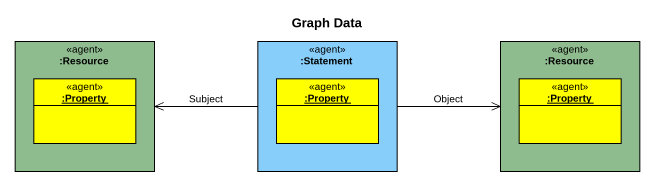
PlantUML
@startuml
title Graph Data
hide circle
hide empty members
rectangle ":Resource" as Resource <<agent>> #8FBC8F {
  object ":Property" as Property <<agent>> #FFFF00
}
rectangle ":Statement" as Statement <<agent>> #87CEFA {
  object ":Property" as Property_2 <<agent>> #FFFF00
}
rectangle ":Resource" as Resource_2 <<agent>> #8FBC8F {
  object ":Property" as Property_3 <<agent>> #FFFF00
}
Statement -left-> Resource : Subject
Statement -right-> Resource_2 : Object
@enduml
